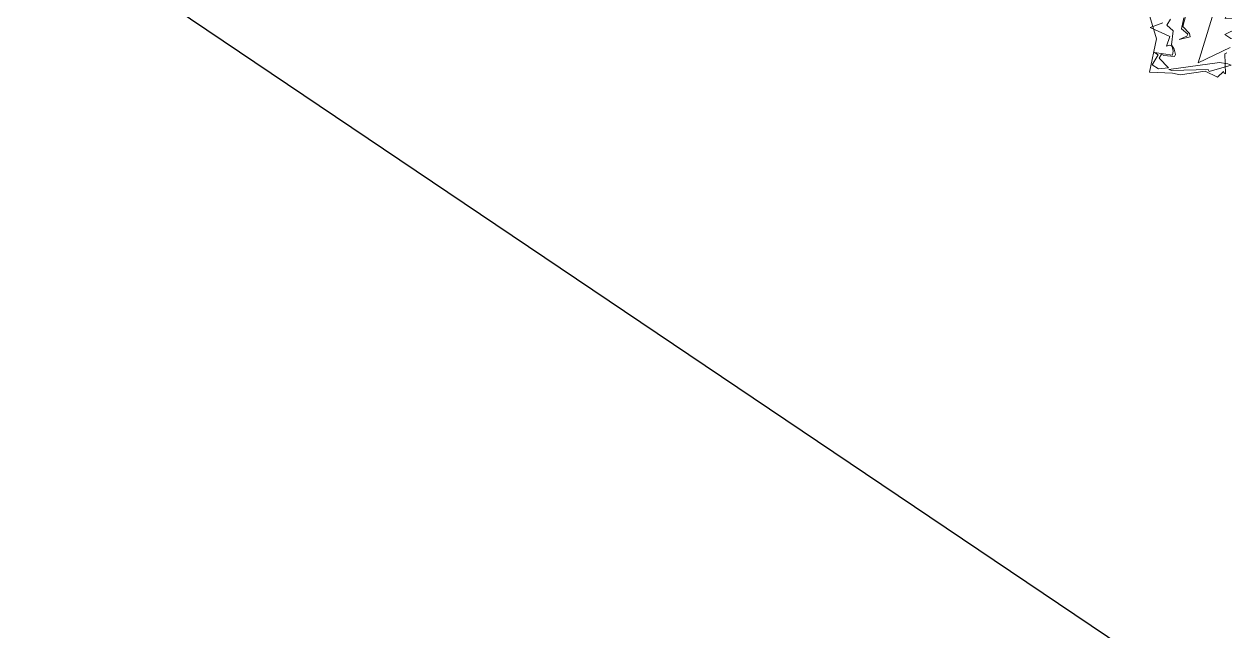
# Model space of a CAD drawing. Header units: metres. Extents: x -71 to 881, y -503 to 661.
# Drawn here: x 238.76 to 253.17, y 231.39 to 238.68 of the extents above; entities that cross this region are included whole.
import ezdxf

# ---------------------------------------------------------------- set-up
doc = ezdxf.new("R2010")
doc.units = ezdxf.units.M
doc.layers.add('ARBRE', color=100, linetype='Continuous', lineweight=13, true_color=0x00ff3f)

# ---------------------------------------------------------------- blocks, each defined once
blk = doc.blocks.new('WMF2', base_point=(0, 0.01))
at = {"color": 251, "lineweight": 0, "true_color": 0x636466}
for points in [[(130.63, -23.1), (123.64, -13.73), (121.99, -1.9), (114.39, -4.34), (111.72, -4.67), (103.98, -8.76), (99.27, -8.35), (97.95, -10.89), (97.46, -10.41), (97.02, -10.37), (99.54, -16.88), (99.06, -17.38)], [(122.03, -4.59), (121.2, -8.62), (122.72, -8.94), (116.58, -10.22), (116.74, -11.56), (117.68, -13), (118.53, -13.17), (119.53, -12.5), (119.62, -15.95), (127.05, -16.59), (123.52, -19.64)], [(117.14, -28.09), (116.53, -20.76), (113.49, -19.25), (112.89, -18.34), (116.25, -16.14), (114.07, -18.14), (114, -18.92), (116.7, -19.9), (117.23, -23.8)], [(121.42, -21.76), (121.9, -19.39), (119.14, -18.3), (118.02, -13.51), (116.67, -12.35), (115.65, -10.82), (115.72, -10.05), (119.34, -9.11), (120.19, -9.29), (120.53, -7.61), (116.29, -5.59), (119.5, -4.04), (122.03, -4.59), (122.03, -4.59)], [(100.3, -13.3), (97.37, -13.9), (96.16, -13.9), (102.61, -9.16), (103.21, -9.75), (114.9, -5.14), (116, -5.14), (100.3, -13.3), (100.3, -13.3)], [(108.09, -27.35), (107.21, -10.78), (98.49, -19.49)], [(95.41, -24.9), (93.1, -25.5), (93.1, -24.4), (91.88, -23.19), (94.81, -24.4), (99.43, -22.59), (101.87, -23.19), (98.33, -26.72), (98.94, -27.82), (100.65, -29.64), (103.57, -28.43), (103.57, -29.64), (101.87, -30.26), (100.05, -29.64), (95.41, -24.9), (95.41, -24.9)]]:
    blk.add_lwpolyline(points, dxfattribs=at)

msp = doc.modelspace()

# ---------------------------------------------------------------- linework, layer by layer
at = {"color": 240, "true_color": 0xed1f24}
msp.add_lwpolyline([(19.792, 352.623), (71.019, 284.592), (166.383, 275.899), (221.504, 251.722), (272.445, 217.382), (279.494, 177.648), (249.184, 144.143), (220.524, 93.095), (211.24, 72.959), (204.391, 63.079)], dxfattribs=at)

# ---------------------------------------------------------------- block references
at = {"layer": 'ARBRE', "color": 251, "lineweight": 5, "true_color": 0x636466, "xscale": 0.03451886634015593, "yscale": 0.03451886634015593, "zscale": 0.03451886634015593, "rotation": 160.1685466476646}
msp.add_blockref('WMF2', (256.206, 236.608), dxfattribs=at)

doc.saveas('drawing.dxf')
